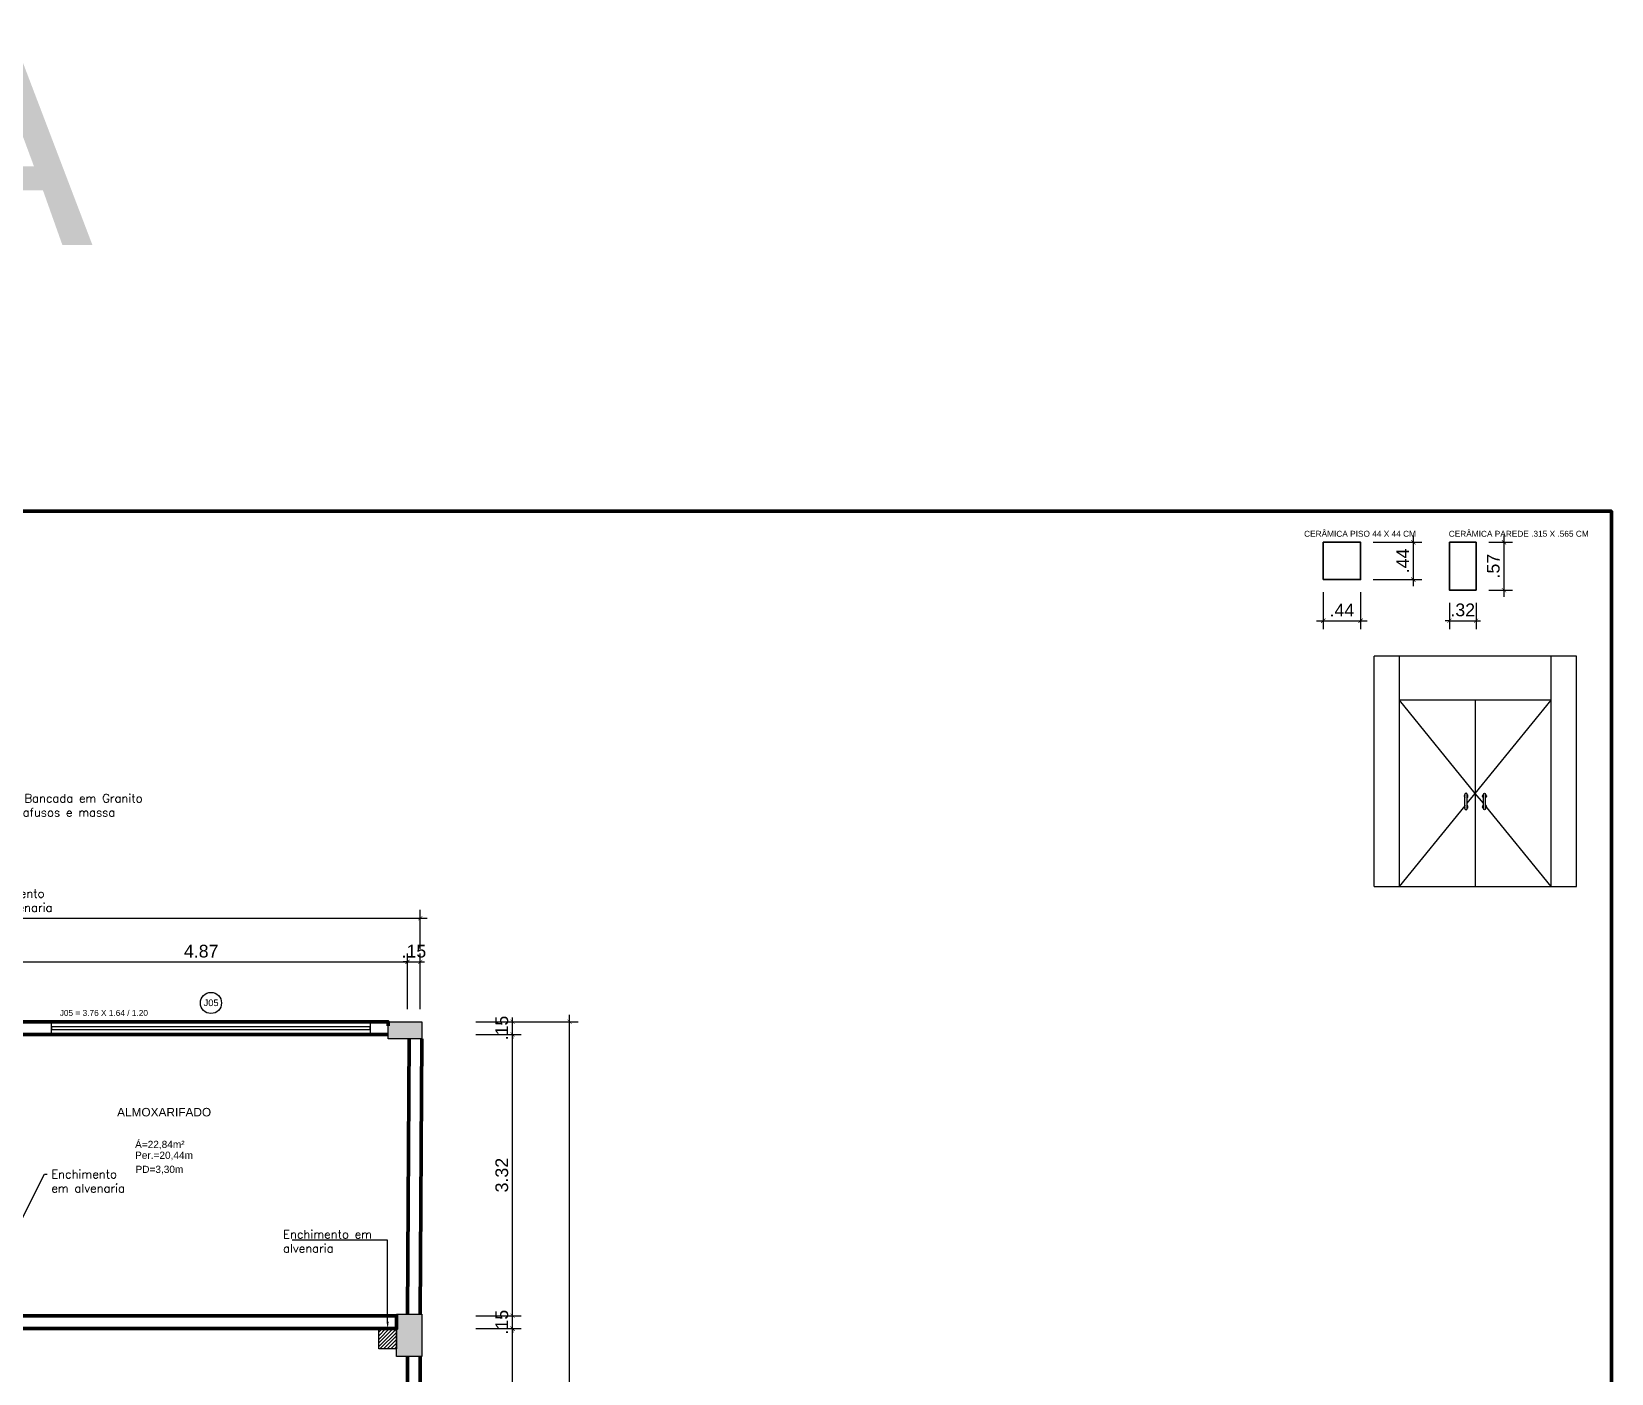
# Model space of a CAD drawing. Header units: metres. Extents: x -15851 to -15710, y 6781 to 6850.
# Drawn here: x -15796.17 to -15777.53, y 6833.45 to 6849.28 of the extents above; entities that cross this region are included whole.
import ezdxf
from ezdxf import colors
from ezdxf.entities.mleader import LeaderData, LeaderLine
from ezdxf.math import Vec2, Vec3

# ---------------------------------------------------------------- set-up
doc = ezdxf.new("R2010")
doc.units = ezdxf.units.M
for name, color, linetype in [('01', 1, 'Continuous'), ('ARQ_ESQUADRIA', 2, 'Continuous'), ('CARIMBO', 7, 'Continuous'), ('ESQUADRIAS', 2, 'Continuous'), ('pilares', 253, 'Continuous'), ('Shafts', 1, 'Continuous'), ('TEXTO', 7, 'Continuous'), ('Texto Esquadrias', 7, 'Continuous'), ('Texto Perimetro e Pé Direito', 7, 'Continuous')]:
    doc.layers.add(name, color=color, linetype=linetype)
for name, color, linetype, lineweight in [('cota', 18, 'Continuous', 9), ('Linha 1', 1, 'Continuous', 13), ('parede', 8, 'Continuous', 80), ('parede-0', 1, 'Continuous', 30)]:
    doc.layers.add(name, color=color, linetype=linetype, lineweight=lineweight)
doc.styles.add('AMBI', font='arial.ttf')
doc.styles.add('arial', font='arial.ttf')
doc.styles.add('romans', font='romans.shx')
doc.styles.add('VERDANA', font='verdana.ttf')
doc.dimstyles.new('1-50', dxfattribs={"dimtxt": 0.15, "dimasz": 0.05, "dimexe": 0.1, "dimexo": 0.15, "dimgap": 0.05, "dimtad": 1, "dimzin": 4, "dimdsep": 46, "dimtxsty": 'arial', "dimblk": 'ARCHTICK', "dimcen": 0, "dimdle": 0.08, "dimclrd": 256, "dimclre": 256, "dimclrt": 256, "dimadec": 1, "dimazin": 0, "dimtfac": 1, "dimtix": 1, "dimtmove": 0, "dimatfit": 0, "dimldrblk": 'ARCHTICK', "dimfxl": 1, "dimtolj": 1, "dimarcsym": 0})

# ---------------------------------------------------------------- blocks, each defined once
blk = doc.blocks.new('_ArchTick')
at = {"color": 0, "linetype": 'ByBlock', "const_width": 0.15}
blk.add_lwpolyline([(-0.5, -0.5), (0.5, 0.5)], dxfattribs=at)
blk = doc.blocks.new('*D40')
at = {"layer": 'CARIMBO', "lineweight": -2, "transparency": 16777216}
for p, q in [((-15780.341, 6843.255), (-15779.768, 6843.255)), ((-15779.868, 6843.335), (-15779.868, 6842.735)), ((-15780.341, 6842.815), (-15779.768, 6842.815))]:
    blk.add_line(p, q, dxfattribs=at)
at = {"layer": 'Defpoints', "color": 0, "transparency": 16777216}
for p in [(-15780.491, 6843.255), (-15780.491, 6842.815), (-15779.868, 6842.815)]:
    blk.add_point(p, dxfattribs=at)
at = {"layer": 'CARIMBO', "lineweight": -2, "transparency": 16777216, "xscale": 0.05, "yscale": 0.05, "zscale": 0.05}
for p, rotation in [((-15779.868, 6843.255), 90), ((-15779.868, 6842.815), 270)]:
    blk.add_blockref('_ArchTick', p, dxfattribs=dict(at, rotation=rotation))
at = {"layer": 'CARIMBO', "transparency": 16777216, "insert": (-15779.993, 6843.035), "char_height": 0.15, "attachment_point": 5, "rotation": 90, "style": 'arial'}
blk.add_mtext('\\A1;.44', dxfattribs=at)
blk = doc.blocks.new('*D41')
at = {"layer": 'CARIMBO', "lineweight": -2, "transparency": 16777216}
for p, q in [((-15780.931, 6842.665), (-15780.931, 6842.229)), ((-15780.491, 6842.665), (-15780.491, 6842.229)), ((-15781.011, 6842.329), (-15780.411, 6842.329))]:
    blk.add_line(p, q, dxfattribs=at)
at = {"layer": 'Defpoints', "color": 0, "transparency": 16777216}
for p in [(-15780.931, 6842.815), (-15780.491, 6842.815), (-15780.491, 6842.329)]:
    blk.add_point(p, dxfattribs=at)
at = {"layer": 'CARIMBO', "lineweight": -2, "transparency": 16777216, "xscale": 0.05, "yscale": 0.05, "zscale": 0.05, "rotation": 180}
blk.add_blockref('_ArchTick', (-15780.931, 6842.329), dxfattribs=at)
at = {"layer": 'CARIMBO', "lineweight": -2, "transparency": 16777216, "xscale": 0.05, "yscale": 0.05, "zscale": 0.05}
blk.add_blockref('_ArchTick', (-15780.491, 6842.329), dxfattribs=at)
at = {"layer": 'CARIMBO', "transparency": 16777216, "insert": (-15780.711, 6842.454), "char_height": 0.15, "attachment_point": 5, "style": 'arial'}
blk.add_mtext('\\A1;.44', dxfattribs=at)
blk = doc.blocks.new('lskdfls')
at = {"layer": '01', "ltscale": 0.2}
for centre, radius, start, end in [((-15783.6, 6837.6), 1.35, 123.7205, 236.2795), ((-15783.6, 6837.6), 1.05, 135.5287, 224.4713), ((-15783.6, 6837.6), 1.35, 303.7205, 56.2795), ((-15783.6, 6837.6), 1.05, 315.5287, 44.4713), ((-15783.6, 6830.1), 1.35, 123.7205, 236.2795), ((-15783.6, 6830.1), 1.05, 135.5287, 224.4713), ((-15783.6, 6830.1), 1.35, 303.7205, 56.2795), ((-15783.6, 6830.1), 1.05, 315.5287, 44.4713)]:
    blk.add_arc(centre, radius, start, end, dxfattribs=at)
at = {"layer": 'ARQ_ESQUADRIA'}
for p, q in [((-15784.4, 6828.9), (-15784.4, 6838.9)), ((-15782.9, 6828.9), (-15782.9, 6838.9))]:
    blk.add_line(p, q, dxfattribs=at)
for centre, start, end in [((-15783.6, 6838.9), 0, 180), ((-15783.6, 6828.9), 180, 0)]:
    blk.add_arc(centre, 0.75, start, end, dxfattribs=at)
blk = doc.blocks.new('*D38')
at = {"layer": 'CARIMBO', "lineweight": -2, "transparency": 16777216}
for p, q in [((-15779.442, 6842.54), (-15779.442, 6842.229)), ((-15779.127, 6842.54), (-15779.127, 6842.229)), ((-15779.442, 6842.329), (-15779.492, 6842.329)), ((-15779.442, 6842.329), (-15779.127, 6842.329)), ((-15779.127, 6842.329), (-15779.077, 6842.329))]:
    blk.add_line(p, q, dxfattribs=at)
at = {"layer": 'Defpoints', "color": 0, "transparency": 16777216}
for p in [(-15779.442, 6842.69), (-15779.127, 6842.69), (-15779.127, 6842.329)]:
    blk.add_point(p, dxfattribs=at)
at = {"layer": 'CARIMBO', "lineweight": -2, "transparency": 16777216, "xscale": 0.05, "yscale": 0.05, "zscale": 0.05}
blk.add_blockref('_ArchTick', (-15779.442, 6842.329), dxfattribs=at)
at = {"layer": 'CARIMBO', "lineweight": -2, "transparency": 16777216, "xscale": 0.05, "yscale": 0.05, "zscale": 0.05, "rotation": 180}
blk.add_blockref('_ArchTick', (-15779.127, 6842.329), dxfattribs=at)
at = {"layer": 'CARIMBO', "transparency": 16777216, "insert": (-15779.285, 6842.456), "char_height": 0.15, "attachment_point": 5, "style": 'arial'}
blk.add_mtext('\\A1;.32', dxfattribs=at)
blk = doc.blocks.new('*D39')
at = {"layer": 'CARIMBO', "lineweight": -2, "transparency": 16777216}
for p, q in [((-15778.977, 6843.255), (-15778.698, 6843.255)), ((-15778.798, 6843.335), (-15778.798, 6842.61)), ((-15778.977, 6842.69), (-15778.698, 6842.69))]:
    blk.add_line(p, q, dxfattribs=at)
at = {"layer": 'Defpoints', "color": 0, "transparency": 16777216}
for p in [(-15779.127, 6843.255), (-15779.127, 6842.69), (-15778.798, 6842.69)]:
    blk.add_point(p, dxfattribs=at)
at = {"layer": 'CARIMBO', "lineweight": -2, "transparency": 16777216, "xscale": 0.05, "yscale": 0.05, "zscale": 0.05}
for p, rotation in [((-15778.798, 6843.255), 90), ((-15778.798, 6842.69), 270)]:
    blk.add_blockref('_ArchTick', p, dxfattribs=dict(at, rotation=rotation))
at = {"layer": 'CARIMBO', "transparency": 16777216, "insert": (-15778.924, 6842.973), "char_height": 0.15, "attachment_point": 5, "rotation": 90, "style": 'arial'}
blk.add_mtext('\\A1;.57', dxfattribs=at)
blk = doc.blocks.new('*D583')
at = {"layer": 'cota', "lineweight": -2, "transparency": 16777216}
for p, q in [((-15815.747, 6838.453), (-15815.747, 6838.918)), ((-15791.587, 6838.453), (-15791.587, 6838.918)), ((-15815.827, 6838.818), (-15791.507, 6838.818))]:
    blk.add_line(p, q, dxfattribs=at)
at = {"layer": 'Defpoints', "color": 0, "transparency": 16777216}
for p in [(-15791.587, 6838.818), (-15815.747, 6838.303), (-15791.587, 6838.303)]:
    blk.add_point(p, dxfattribs=at)
at = {"layer": 'cota', "lineweight": -2, "transparency": 16777216, "xscale": 0.05, "yscale": 0.05, "zscale": 0.05, "rotation": 180}
blk.add_blockref('_ArchTick', (-15815.747, 6838.818), dxfattribs=at)
at = {"layer": 'cota', "lineweight": -2, "transparency": 16777216, "xscale": 0.05, "yscale": 0.05, "zscale": 0.05}
blk.add_blockref('_ArchTick', (-15791.587, 6838.818), dxfattribs=at)
at = {"layer": 'cota', "transparency": 16777216, "insert": (-15803.667, 6838.945), "char_height": 0.15, "attachment_point": 5, "style": 'arial'}
blk.add_mtext('\\A1;24.16', dxfattribs=at)
blk = doc.blocks.new('*D593')
at = {"layer": 'cota', "lineweight": -2, "transparency": 16777216}
for p, q in [((-15790.932, 6833.977), (-15790.397, 6833.977)), ((-15790.497, 6821.737), (-15790.497, 6834.057)), ((-15790.932, 6821.817), (-15790.397, 6821.817))]:
    blk.add_line(p, q, dxfattribs=at)
at = {"layer": 'Defpoints', "color": 0, "transparency": 16777216}
for p in [(-15791.082, 6833.977), (-15790.497, 6833.977), (-15791.082, 6821.817)]:
    blk.add_point(p, dxfattribs=at)
at = {"layer": 'cota', "lineweight": -2, "transparency": 16777216, "xscale": 0.05, "yscale": 0.05, "zscale": 0.05}
for p, rotation in [((-15790.497, 6833.977), 90), ((-15790.497, 6821.817), 270)]:
    blk.add_blockref('_ArchTick', p, dxfattribs=dict(at, rotation=rotation))
at = {"layer": 'cota', "transparency": 16777216, "insert": (-15790.624, 6827.897), "char_height": 0.15, "attachment_point": 5, "rotation": 90, "style": 'arial'}
blk.add_mtext('\\A1;12.16', dxfattribs=at)
blk = doc.blocks.new('*D594')
at = {"layer": 'cota', "lineweight": -2, "transparency": 16777216}
for p, q in [((-15790.932, 6834.127), (-15790.397, 6834.127)), ((-15790.497, 6834.127), (-15790.497, 6834.177)), ((-15790.497, 6833.977), (-15790.497, 6834.127)), ((-15790.932, 6833.977), (-15790.397, 6833.977)), ((-15790.497, 6833.977), (-15790.497, 6833.927))]:
    blk.add_line(p, q, dxfattribs=at)
at = {"layer": 'Defpoints', "color": 0, "transparency": 16777216}
for p in [(-15791.082, 6834.127), (-15790.497, 6834.127), (-15791.082, 6833.977)]:
    blk.add_point(p, dxfattribs=at)
at = {"layer": 'cota', "lineweight": -2, "transparency": 16777216, "xscale": 0.05, "yscale": 0.05, "zscale": 0.05}
for p, rotation in [((-15790.497, 6834.127), 270), ((-15790.497, 6833.977), 90)]:
    blk.add_blockref('_ArchTick', p, dxfattribs=dict(at, rotation=rotation))
at = {"layer": 'cota', "transparency": 16777216, "insert": (-15790.624, 6834.052), "char_height": 0.15, "attachment_point": 5, "rotation": 90, "style": 'arial'}
blk.add_mtext('\\A1;.15', dxfattribs=at)
blk = doc.blocks.new('*D595')
at = {"layer": 'cota', "lineweight": -2, "transparency": 16777216}
for p, q in [((-15789.825, 6816.587), (-15789.825, 6837.677)), ((-15790.932, 6837.597), (-15789.725, 6837.597)), ((-15790.932, 6816.667), (-15789.725, 6816.667))]:
    blk.add_line(p, q, dxfattribs=at)
at = {"layer": 'Defpoints', "color": 0, "transparency": 16777216}
for p in [(-15791.082, 6837.597), (-15789.825, 6837.597), (-15791.082, 6816.667)]:
    blk.add_point(p, dxfattribs=at)
at = {"layer": 'cota', "lineweight": -2, "transparency": 16777216, "xscale": 0.05, "yscale": 0.05, "zscale": 0.05}
for p, rotation in [((-15789.825, 6837.597), 90), ((-15789.825, 6816.667), 270)]:
    blk.add_blockref('_ArchTick', p, dxfattribs=dict(at, rotation=rotation))
at = {"layer": 'cota', "transparency": 16777216, "insert": (-15789.951, 6827.132), "char_height": 0.15, "attachment_point": 5, "rotation": 90, "style": 'arial'}
blk.add_mtext('\\A1;20.93', dxfattribs=at)
blk = doc.blocks.new('*D680')
at = {"layer": 'cota', "lineweight": -2, "transparency": 16777216}
for p, q in [((-15796.607, 6837.747), (-15796.607, 6838.403)), ((-15791.737, 6837.747), (-15791.737, 6838.403)), ((-15796.687, 6838.303), (-15791.657, 6838.303))]:
    blk.add_line(p, q, dxfattribs=at)
at = {"layer": 'Defpoints', "color": 0, "transparency": 16777216}
for p in [(-15791.737, 6838.303), (-15796.607, 6837.597), (-15791.737, 6837.597)]:
    blk.add_point(p, dxfattribs=at)
at = {"layer": 'cota', "lineweight": -2, "transparency": 16777216, "xscale": 0.05, "yscale": 0.05, "zscale": 0.05, "rotation": 180}
blk.add_blockref('_ArchTick', (-15796.607, 6838.303), dxfattribs=at)
at = {"layer": 'cota', "lineweight": -2, "transparency": 16777216, "xscale": 0.05, "yscale": 0.05, "zscale": 0.05}
blk.add_blockref('_ArchTick', (-15791.737, 6838.303), dxfattribs=at)
at = {"layer": 'cota', "transparency": 16777216, "insert": (-15794.172, 6838.429), "char_height": 0.15, "attachment_point": 5, "style": 'arial'}
blk.add_mtext('\\A1;4.87', dxfattribs=at)
blk = doc.blocks.new('*D597')
at = {"layer": 'cota', "lineweight": -2, "transparency": 16777216}
for p, q in [((-15791.737, 6837.747), (-15791.737, 6838.403)), ((-15791.587, 6837.747), (-15791.587, 6838.403)), ((-15791.737, 6838.303), (-15791.787, 6838.303)), ((-15791.737, 6838.303), (-15791.587, 6838.303)), ((-15791.587, 6838.303), (-15791.537, 6838.303))]:
    blk.add_line(p, q, dxfattribs=at)
at = {"layer": 'Defpoints', "color": 0, "transparency": 16777216}
for p in [(-15791.587, 6838.303), (-15791.737, 6837.597), (-15791.587, 6837.597)]:
    blk.add_point(p, dxfattribs=at)
at = {"layer": 'cota', "lineweight": -2, "transparency": 16777216, "xscale": 0.05, "yscale": 0.05, "zscale": 0.05}
blk.add_blockref('_ArchTick', (-15791.737, 6838.303), dxfattribs=at)
at = {"layer": 'cota', "lineweight": -2, "transparency": 16777216, "xscale": 0.05, "yscale": 0.05, "zscale": 0.05, "rotation": 180}
blk.add_blockref('_ArchTick', (-15791.587, 6838.303), dxfattribs=at)
at = {"layer": 'cota', "transparency": 16777216, "insert": (-15791.662, 6838.429), "char_height": 0.15, "attachment_point": 5, "style": 'arial'}
blk.add_mtext('\\A1;.15', dxfattribs=at)
blk = doc.blocks.new('*D598')
at = {"layer": 'cota', "lineweight": -2, "transparency": 16777216}
for p, q in [((-15790.932, 6837.447), (-15790.397, 6837.447)), ((-15790.497, 6834.047), (-15790.497, 6837.527)), ((-15790.932, 6834.127), (-15790.397, 6834.127))]:
    blk.add_line(p, q, dxfattribs=at)
at = {"layer": 'Defpoints', "color": 0, "transparency": 16777216}
for p in [(-15791.082, 6837.447), (-15790.497, 6837.447), (-15791.082, 6834.127)]:
    blk.add_point(p, dxfattribs=at)
at = {"layer": 'cota', "lineweight": -2, "transparency": 16777216, "xscale": 0.05, "yscale": 0.05, "zscale": 0.05}
for p, rotation in [((-15790.497, 6837.447), 90), ((-15790.497, 6834.127), 270)]:
    blk.add_blockref('_ArchTick', p, dxfattribs=dict(at, rotation=rotation))
at = {"layer": 'cota', "transparency": 16777216, "insert": (-15790.624, 6835.787), "char_height": 0.15, "attachment_point": 5, "rotation": 90, "style": 'arial'}
blk.add_mtext('\\A1;3.32', dxfattribs=at)
blk = doc.blocks.new('*D599')
at = {"layer": 'cota', "lineweight": -2, "transparency": 16777216}
for p, q in [((-15790.497, 6837.597), (-15790.497, 6837.647)), ((-15790.932, 6837.597), (-15790.397, 6837.597)), ((-15790.932, 6837.447), (-15790.397, 6837.447)), ((-15790.497, 6837.447), (-15790.497, 6837.597)), ((-15790.497, 6837.447), (-15790.497, 6837.397))]:
    blk.add_line(p, q, dxfattribs=at)
at = {"layer": 'Defpoints', "color": 0, "transparency": 16777216}
for p in [(-15791.082, 6837.597), (-15791.082, 6837.447), (-15790.497, 6837.597)]:
    blk.add_point(p, dxfattribs=at)
at = {"layer": 'cota', "lineweight": -2, "transparency": 16777216, "xscale": 0.05, "yscale": 0.05, "zscale": 0.05}
for p, rotation in [((-15790.497, 6837.597), 270), ((-15790.497, 6837.447), 90)]:
    blk.add_blockref('_ArchTick', p, dxfattribs=dict(at, rotation=rotation))
at = {"layer": 'cota', "transparency": 16777216, "insert": (-15790.624, 6837.522), "char_height": 0.15, "attachment_point": 5, "rotation": 90, "style": 'arial'}
blk.add_mtext('\\A1;.15', dxfattribs=at)

msp = doc.modelspace()

# ---------------------------------------------------------------- hatches: boundary and pattern name
at = {"layer": 'pilares'}
h = msp.add_hatch(color=256, dxfattribs=at)
h.paths.add_polyline_path([(-15796.497, 6818.767), (-15796.797, 6818.767), (-15796.797, 6818.567), (-15796.497, 6818.567)])
h.paths.add_polyline_path([(-15801.127, 6818.767), (-15801.427, 6818.767), (-15801.427, 6818.567), (-15801.127, 6818.567)])
h.paths.add_polyline_path([(-15803.817, 6818.767), (-15804.117, 6818.767), (-15804.117, 6818.567), (-15803.817, 6818.567)])
h.paths.add_polyline_path([(-15805.907, 6821.817), (-15806.207, 6821.817), (-15806.207, 6821.317), (-15805.907, 6821.317)])
h.paths.add_polyline_path([(-15810.687, 6821.817), (-15810.987, 6821.817), (-15810.987, 6821.317), (-15810.687, 6821.317)])
h.paths.add_polyline_path([(-15815.467, 6821.817), (-15815.767, 6821.817), (-15815.767, 6821.317), (-15815.467, 6821.317)])
h.paths.add_polyline_path([(-15815.467, 6827.917), (-15815.767, 6827.917), (-15815.767, 6827.417), (-15815.467, 6827.417)])
h.paths.add_polyline_path([(-15810.687, 6827.917), (-15810.987, 6827.917), (-15810.987, 6827.417), (-15810.687, 6827.417)])
h.paths.add_polyline_path([(-15805.907, 6827.917), (-15806.207, 6827.917), (-15806.207, 6827.417), (-15805.907, 6827.417)])
h.paths.add_polyline_path([(-15801.127, 6827.917), (-15801.427, 6827.917), (-15801.427, 6827.417), (-15801.127, 6827.417)])
h.paths.add_polyline_path([(-15796.347, 6827.917), (-15796.647, 6827.917), (-15796.647, 6827.417), (-15796.347, 6827.417)])
h.paths.add_polyline_path([(-15796.347, 6821.817), (-15796.647, 6821.817), (-15796.647, 6821.317), (-15796.347, 6821.317)])
h.paths.add_polyline_path([(-15791.567, 6821.817), (-15791.867, 6821.817), (-15791.867, 6821.317), (-15791.567, 6821.317)])
h.paths.add_polyline_path([(-15791.567, 6827.917), (-15791.867, 6827.917), (-15791.867, 6827.417), (-15791.567, 6827.417)])
h.paths.add_polyline_path([(-15791.567, 6834.147), (-15791.867, 6834.147), (-15791.867, 6833.647), (-15791.567, 6833.647)])
h.paths.add_polyline_path([(-15796.347, 6834.147), (-15796.647, 6834.147), (-15796.647, 6833.647), (-15796.347, 6833.647)])
h.paths.add_polyline_path([(-15798.677, 6832.167), (-15798.977, 6832.167), (-15798.977, 6831.967), (-15798.677, 6831.967)])
h.paths.add_polyline_path([(-15801.242, 6834.147), (-15801.542, 6834.147), (-15801.542, 6833.647), (-15801.242, 6833.647)])
h.paths.add_polyline_path([(-15805.712, 6834.147), (-15806.012, 6834.147), (-15806.012, 6833.647), (-15805.712, 6833.647)])
h.paths.add_polyline_path([(-15803.517, 6832.167), (-15803.817, 6832.167), (-15803.817, 6831.967), (-15803.517, 6831.967)])
h.paths.add_polyline_path([(-15808.357, 6832.167), (-15808.657, 6832.167), (-15808.657, 6831.967), (-15808.357, 6831.967)])
h.paths.add_polyline_path([(-15810.687, 6834.147), (-15810.987, 6834.147), (-15810.987, 6833.647), (-15810.687, 6833.647)])
h.paths.add_polyline_path([(-15815.467, 6834.147), (-15815.767, 6834.147), (-15815.767, 6833.647), (-15815.467, 6833.647)])
h.paths.add_polyline_path([(-15810.337, 6837.597), (-15810.737, 6837.597), (-15810.737, 6837.397), (-15810.337, 6837.397)])
h.paths.add_polyline_path([(-15805.857, 6837.597), (-15806.257, 6837.597), (-15806.257, 6837.397), (-15805.857, 6837.397)])
h.paths.add_polyline_path([(-15801.077, 6837.597), (-15801.477, 6837.597), (-15801.477, 6837.397), (-15801.077, 6837.397)])
h.paths.add_polyline_path([(-15796.607, 6837.597), (-15797.007, 6837.597), (-15797.007, 6837.397), (-15796.607, 6837.397)])
at = {"layer": 'pilares', "true_color": 0x939598, "transparency": 33554666}
h = msp.add_hatch(color=252, dxfattribs=at)
h.dxf.hatch_style = 1
h.paths.add_polyline_path([(-15791.567, 6837.397), (-15791.567, 6837.597), (-15791.967, 6837.597), (-15791.967, 6837.397)])
at = {"layer": 'Shafts'}
h = msp.add_hatch(dxfattribs=at)
h.set_pattern_fill('_USER', color=256, scale=0.03, angle=45, style=0, pattern_type=0)
h.set_pattern_definition([(45, (1.399288, -0.671344), (-0.021213203436, 0.021213203436), [])])
h.paths.add_polyline_path([(-15791.867, 6833.977), (-15792.077, 6833.977), (-15792.077, 6833.737), (-15791.867, 6833.737)])

# ---------------------------------------------------------------- linework, layer by layer
at = {"layer": 'ESQUADRIAS', "color": 2}
for p, q in [((-15777.942, 6841.912), (-15780.332, 6841.912)), ((-15780.332, 6841.392), (-15780.332, 6841.912)), ((-15780.032, 6841.392), (-15780.032, 6841.912)), ((-15778.242, 6841.392), (-15778.242, 6841.912)), ((-15777.942, 6841.392), (-15777.942, 6841.912)), ((-15780.332, 6839.192), (-15780.332, 6841.392)), ((-15778.242, 6841.392), (-15780.032, 6841.392)), ((-15780.032, 6839.192), (-15780.032, 6841.392)), ((-15779.137, 6841.392), (-15779.137, 6839.192)), ((-15778.242, 6839.192), (-15778.242, 6841.392)), ((-15777.942, 6839.192), (-15777.942, 6841.392)), ((-15780.332, 6839.192), (-15780.032, 6839.192)), ((-15780.032, 6839.192), (-15779.137, 6839.192)), ((-15779.137, 6839.192), (-15778.242, 6839.192)), ((-15778.242, 6839.192), (-15777.942, 6839.192))]:
    msp.add_line(p, q, dxfattribs=at)
at = {"layer": 'ESQUADRIAS', "color": 7}
for p, q in [((-15779.137, 6840.292), (-15780.032, 6841.392)), ((-15779.137, 6840.292), (-15778.242, 6841.392)), ((-15779.233, 6840.175), (-15779.137, 6840.292)), ((-15779.041, 6840.175), (-15779.137, 6840.292)), ((-15780.032, 6839.192), (-15779.258, 6840.144)), ((-15778.242, 6839.192), (-15779.016, 6840.144))]:
    msp.add_line(p, q, dxfattribs=at)
at = {"layer": 'ESQUADRIAS', "color": 1}
msp.add_lwpolyline([(-15792.177, 6837.447), (-15795.937, 6837.447), (-15795.937, 6837.597), (-15792.177, 6837.597)], close=True, dxfattribs=at)
at = {"layer": 'ESQUADRIAS'}
msp.add_lwpolyline([(-15792.177, 6837.537), (-15795.937, 6837.537), (-15795.937, 6837.507), (-15792.177, 6837.507)], close=True, dxfattribs=at)
at = {"layer": 'parede'}
msp.add_line((-15791.967, 6837.447), (-15796.607, 6837.447), dxfattribs=at)
at = {"layer": 'parede', "color": 1, "linetype": 'ByBlock'}
msp.add_lwpolyline([(-15833.623, 6781.303), (-15777.531, 6781.303), (-15777.531, 6843.621), (-15833.623, 6843.621)], close=True, dxfattribs=at)
at = {"layer": 'parede'}
for points in [[(-15791.967, 6837.547), (-15791.967, 6837.597), (-15796.607, 6837.597), (-15796.607, 6837.547)], [(-15791.737, 6834.147), (-15791.717, 6837.397)], [(-15791.587, 6834.147), (-15791.567, 6837.397)], [(-15796.347, 6834.127), (-15791.867, 6834.127), (-15791.867, 6833.977), (-15796.347, 6833.977)], [(-15791.737, 6833.647), (-15791.737, 6833.247), (-15791.587, 6833.247), (-15791.587, 6833.647)]]:
    msp.add_lwpolyline(points, dxfattribs=at)
at = {"layer": 'parede-0'}
for points in [[(-15780.931, 6842.815), (-15780.491, 6842.815), (-15780.491, 6843.255), (-15780.931, 6843.255)], [(-15779.442, 6843.255), (-15779.127, 6843.255), (-15779.127, 6842.69), (-15779.442, 6842.69)]]:
    msp.add_lwpolyline(points, close=True, dxfattribs=at)
at = {"layer": 'pilares'}
for points in [[(-15791.967, 6837.597), (-15791.567, 6837.597), (-15791.567, 6837.397), (-15791.967, 6837.397)], [(-15791.867, 6834.147), (-15791.567, 6834.147), (-15791.567, 6833.647), (-15791.867, 6833.647)]]:
    msp.add_lwpolyline(points, close=True, dxfattribs=at)
at = {"layer": 'Shafts'}
msp.add_lwpolyline([(-15792.077, 6833.977), (-15791.867, 6833.977), (-15791.867, 6833.737), (-15792.077, 6833.737)], close=True, dxfattribs=at)
at = {"layer": 'Texto Esquadrias'}
msp.add_circle((-15794.057, 6837.819), 0.125, dxfattribs=at)

# ---------------------------------------------------------------- block references
at = {"layer": 'ESQUADRIAS', "color": 2, "yscale": 0.01683226341363519, "zscale": 0.01683226341363519}
for p, xscale in [((-15513.572, 6725.166), 0.01683226341363519), ((-16044.702, 6725.166), -0.01683226341363519)]:
    msp.add_blockref('lskdfls', p, dxfattribs=dict(at, xscale=xscale))

# ---------------------------------------------------------------- texts
at = {"layer": 'TEXTO', "linetype": 'Continuous', "style": 'VERDANA'}
msp.add_text('PLANTA BAIXA', height=2.52043, dxfattribs=at).set_placement((-15820.455, 6846.761))
at = {"layer": 'TEXTO', "style": 'AMBI'}
msp.add_text('Á=22,84m²', height=0.085, dxfattribs=at).set_placement((-15794.952, 6836.107))
at = {"layer": 'TEXTO', "insert": (-15795.37, 6836.58), "char_height": 0.1, "attachment_point": 1, "style": 'AMBI'}
msp.add_mtext_dynamic_manual_height_columns('\\pxqc;ALMOXARIFADO', width=1.52142, gutter_width=152.096, heights=[0], dxfattribs=at)
at = {"layer": 'Texto Esquadrias', "style": 'AMBI'}
for s, insert, char_height, width, attachment_point in [('CERÂMICA PISO 44 X 44 CM', (-15781.157, 6843.319), 0.07, 1.42719, 7), ('CERÂMICA PAREDE .315 X .565 CM', (-15779.45, 6843.319), 0.07, 1.80647, 7), ('J05', (-15794.143, 6837.86), 0.0783, 1.16629, 1), ('J05 = 3.76 X 1.64 / 1.20', (-15795.841, 6837.736), 0.07, 1.04228, 1)]:
    msp.add_mtext(s, dxfattribs=dict(at, insert=insert, char_height=char_height, width=width, attachment_point=attachment_point))
at = {"layer": 'Texto Perimetro e Pé Direito', "style": 'AMBI'}
for s, p in [('Per.=20,44m', (-15794.952, 6835.979)), ('PD=3,30m', (-15794.947, 6835.813))]:
    msp.add_text(s, height=0.085, dxfattribs=at).set_placement(p)

# ---------------------------------------------------------------- dimensions: what is measured, and where the dimension line sits
at = {"layer": 'CARIMBO'}
for base, p1, p2, picture, middle in [((-15779.868, 6842.815), (-15780.491, 6843.255), (-15780.491, 6842.815), '*D40', (-15779.993, 6843.035)), ((-15778.798100003, 6842.690234335), (-15779.127093863, 6843.255234335), (-15779.127093863, 6842.690234335), '*D39', (-15778.924378993, 6842.972734335))]:
    dim = msp.add_linear_dim(base=base, p1=p1, p2=p2, angle=90, dimstyle='1-50', dxfattribs=at)
    dim.commit()
    dim.dimension.update_dxf_attribs({"geometry": picture, "text_midpoint": middle})
for base, p1, p2, picture, middle in [((-15780.491, 6842.329), (-15780.931, 6842.815), (-15780.491, 6842.815), '*D41', (-15780.711, 6842.454)), ((-15779.127093863, 6842.329154149), (-15779.442093863, 6842.690234335), (-15779.127093863, 6842.690234335), '*D38', (-15779.284593863, 6842.455791257))]:
    dim = msp.add_linear_dim(base=base, p1=p1, p2=p2, dimstyle='1-50', dxfattribs=at)
    dim.commit()
    dim.dimension.update_dxf_attribs({"geometry": picture, "text_midpoint": middle})
at = {"layer": 'cota'}
for base, p1, p2, picture, middle in [((-15791.587, 6838.818), (-15815.747, 6838.303), (-15791.587, 6838.303), '*D583', (-15803.667, 6838.945)), ((-15791.737, 6838.303), (-15796.607, 6837.597), (-15791.737, 6837.597), '*D680', (-15794.172, 6838.429)), ((-15791.587, 6838.303), (-15791.737, 6837.597), (-15791.587, 6837.597), '*D597', (-15791.662, 6838.429))]:
    dim = msp.add_linear_dim(base=base, p1=p1, p2=p2, dimstyle='1-50', dxfattribs=at)
    dim.commit()
    dim.dimension.update_dxf_attribs({"geometry": picture, "text_midpoint": middle})
for base, p1, p2, picture, middle in [((-15789.825, 6837.597), (-15791.082, 6816.667), (-15791.082, 6837.597), '*D595', (-15789.951, 6827.132)), ((-15790.497, 6837.597), (-15791.082, 6837.447), (-15791.082, 6837.597), '*D599', (-15790.624, 6837.522)), ((-15790.497, 6837.447), (-15791.082, 6834.127), (-15791.082, 6837.447), '*D598', (-15790.624, 6835.787)), ((-15790.497, 6834.127), (-15791.082, 6833.977), (-15791.082, 6834.127), '*D594', (-15790.624, 6834.052)), ((-15790.497, 6833.977), (-15791.082, 6821.817), (-15791.082, 6833.977), '*D593', (-15790.624, 6827.897))]:
    dim = msp.add_linear_dim(base=base, p1=p1, p2=p2, angle=90, dimstyle='1-50', dxfattribs=at)
    dim.commit()
    dim.dimension.update_dxf_attribs({"geometry": picture, "text_midpoint": middle})

# ---------------------------------------------------------------- leaders
at = {"layer": 'Linha 1'}
ml = msp.add_multileader_mtext('Standard', dxfattribs=at)
ml.set_content('Cuba em aço inox p/ pia e Bancada em Granito Fixa com mão francesa, parafusos e massa plástica. h=95cm', color=2, style='romans')
ml.set_leader_properties(color=1)
ml.build(insert=Vec2(0, 0))
ml.multileader.update_dxf_attribs({"text_right_attachment_type": 6, "dogleg_length": 3, "arrow_head_size": 0.08})
ctx = ml.context
ctx.base_point, ctx.char_height, ctx.arrow_head_size, ctx.landing_gap_size, ctx.plane_origin = Vec3(-15798.287, 6840.217), 0.1, 0.08, 0.05, Vec3(-15798.317, 6838.125)
ctx.right_attachment = 6
notes = []
notes.append((ctx, [(0, (1, 1, 0), (-15798.317, 6840.217), (1, 0), 0.03, [(0, [(-15798.317, 6837.447)], 0, [])])]))
ctx.mtext.insert, ctx.mtext.width, ctx.mtext.flow_direction = Vec3(-15798.237, 6840.284), 3.88001, 5
ml = msp.add_multileader_mtext('Standard', dxfattribs=at)
ml.set_content('Enchimento \\Pem alvenaria', color=2, style='romans')
ml.set_leader_properties(color=1)
ml.build(insert=Vec2(0, 0))
ml.multileader.update_dxf_attribs({"text_right_attachment_type": 6, "dogleg_length": 3, "arrow_head_size": 0.08})
ctx = ml.context
ctx.base_point, ctx.char_height, ctx.arrow_head_size, ctx.landing_gap_size, ctx.plane_origin = Vec3(-15796.847, 6839.111), 0.1, 0.08, 0.05, Vec3(-15796.877, 6837.397)
ctx.right_attachment = 6
notes.append((ctx, [(0, (1, 1, 0), (-15796.877, 6839.111), (1, 0), 0.03, [(0, [(-15796.877, 6837.397)], 0, [])])]))
ctx.mtext.insert, ctx.mtext.width, ctx.mtext.flow_direction = Vec3(-15796.797, 6839.161), 2.62727, 5
ml = msp.add_multileader_mtext('Standard', dxfattribs=at)
ml.set_content('Enchimento \\Pem alvenaria', color=2, style='romans')
ml.set_leader_properties(color=1)
ml.build(insert=Vec2(0, 0))
ml.multileader.update_dxf_attribs({"text_right_attachment_type": 6, "dogleg_length": 3, "arrow_head_size": 0.08})
ctx = ml.context
ctx.base_point, ctx.char_height, ctx.arrow_head_size, ctx.landing_gap_size, ctx.plane_origin = Vec3(-15795.991, 6835.799), 0.1, 0.08, 0.05, Vec3(-15796.777, 6834.297)
ctx.right_attachment = 6
notes.append((ctx, [(0, (1, 1, 0), (-15796.021, 6835.799), (1, 0), 0.03, [(0, [(-15796.777, 6834.297)], 0, [])])]))
ctx.mtext.insert, ctx.mtext.width, ctx.mtext.flow_direction = Vec3(-15795.941, 6835.849), 2.62727, 5
ml = msp.add_multileader_mtext('Standard', dxfattribs=at)
ml.set_content('Enchimento em \\Palvenaria', color=2, style='romans')
ml.set_leader_properties(color=1)
ml.build(insert=Vec2(0, 0))
ml.multileader.update_dxf_attribs({"text_right_attachment_type": 6, "dogleg_length": 3, "arrow_head_size": 0.08})
ctx = ml.context
ctx.base_point, ctx.char_height, ctx.arrow_head_size, ctx.landing_gap_size, ctx.plane_origin = Vec3(-15793.255, 6835.089), 0.1, 0.08, 0.05, Vec3(-15791.972, 6833.977)
ctx.right_attachment = 6
notes.append((ctx, [(0, (1, 1, 0), (-15791.972, 6835.019), (-1, 0), 0.03, [(0, [(-15791.972, 6833.977)], 0, [])])]))
ctx.mtext.insert, ctx.mtext.width, ctx.mtext.flow_direction = Vec3(-15793.205, 6835.139), 3.26037, 5
for ctx, leaders in notes:
    for number, flags, end, landing, length, lines in leaders:
        leader = LeaderData()
        leader.index, (leader.has_last_leader_line, leader.has_dogleg_vector, leader.attachment_direction) = number, flags
        leader.last_leader_point, leader.dogleg_vector, leader.dogleg_length = Vec3(end), Vec3(landing), length
        for number, points, colour, breaks in lines:
            line = LeaderLine()
            line.index, line.vertices, line.color, line.breaks = number, Vec3.list(points), colors.encode_raw_color(colour), breaks
            leader.lines.append(line)
        ctx.leaders.append(leader)

doc.saveas('drawing.dxf')
